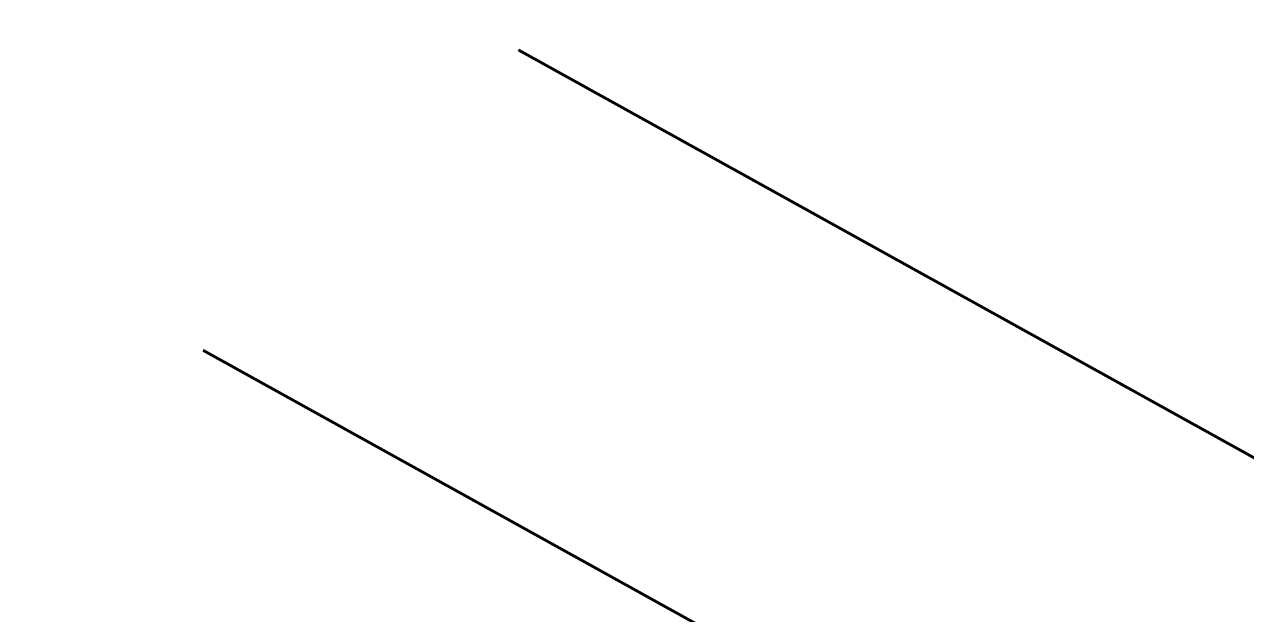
# Model space of a CAD drawing. Header units: metres. Extents: x 7424205 to 7424673, y 5547888 to 5548115.
import ezdxf

# ---------------------------------------------------------------- set-up
doc = ezdxf.new("R2010")
doc.units = ezdxf.units.M
doc.layers.add('block__2', color=90, linetype='Continuous', lineweight=5)

# ---------------------------------------------------------------- blocks, each defined once
blk = doc.blocks.new('block2')
at = {"layer": 'block__2', "color": 2, "linetype": 'ByBlock', "lineweight": 100, "transparency": 16777216}
blk.add_ray((-279.11, -9.72), (0.874654, -0.484747), dxfattribs=at)

msp = doc.modelspace()

# ---------------------------------------------------------------- block references
for p in [(7424204.57, 5547888.44, 208), (7424552.24, 5547999.48, 208), (7424673.12, 5548114.56, 208)]:
    msp.add_blockref('block2', p)

doc.saveas('drawing.dxf')
